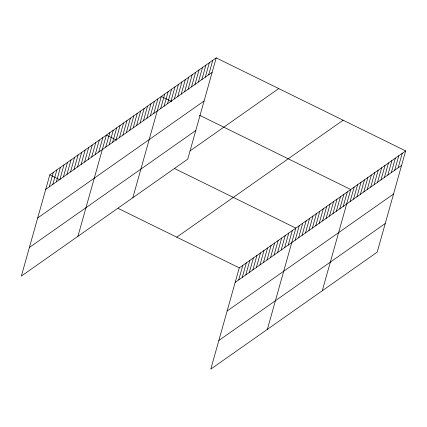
<?xml version="1.0" encoding="UTF-8"?>
<svg xmlns="http://www.w3.org/2000/svg" width="427" height="427" viewBox="0 0 427 427"><rect width="100%" height="100%" fill="white"/><g stroke="black" fill="none" stroke-linecap="round" stroke-linejoin="round"><path stroke-width="0.64" d="M216.206 57.885L49.81 174.84L21.35 276.093L187.741 159.138L216.206 57.885L405.65 150.907L377.19 252.16L210.794 369.115L239.259 267.862L405.65 150.907M49.27 186.85L53.348 172.353M52.809 184.363L56.882 169.866M56.343 181.881L60.42 167.384M59.881 179.393L63.954 164.897M63.415 176.906L67.487 162.415M66.954 174.424L71.026 159.928M70.487 171.937L74.56 157.44M74.02 169.455L78.098 154.958M77.559 166.968L81.632 152.471M81.093 164.48L85.17 149.984M84.631 161.998L88.704 147.502M88.165 159.511L92.243 145.015M91.704 157.024L95.776 142.533M95.237 154.542L99.315 140.045M98.776 152.055L102.848 137.558M77.922 236.328L106.382 135.076L116.614 140.099M105.741 147.16L109.814 132.664M109.173 144.748L113.246 130.251M112.605 142.335L116.678 127.838M116.037 139.923L120.11 125.426M119.469 137.51L123.542 123.013M122.901 135.097L126.974 120.601M126.333 132.685L130.406 118.188M129.765 130.272L133.838 115.776M133.197 127.86L137.27 113.363M136.629 125.447L140.702 110.951M140.061 123.035L144.134 108.538M143.493 120.622L147.566 106.131M146.925 118.21L150.998 103.718M150.357 115.802L154.43 101.306M153.789 113.39L157.862 98.893M132.834 197.733L161.294 96.481L171.526 101.503M160.653 108.565L164.726 94.068M164.085 106.152L168.158 91.656M167.517 103.74L171.59 89.243M170.944 101.327L175.022 86.83M174.376 98.915L178.454 84.418M177.808 96.502L181.886 82.005M181.24 94.089L185.318 79.593M184.672 91.677L188.75 77.18M188.104 89.264L192.182 74.768M191.536 86.852L195.614 72.36M194.968 84.439L199.046 69.948M198.4 82.027L202.478 67.535M201.832 79.619L205.91 65.123M205.264 77.207L209.342 62.71M208.696 74.794L212.774 60.298M238.72 279.872L242.792 265.38M242.253 277.39L246.331 262.893M245.792 274.903L249.864 260.406M249.325 272.415L253.403 257.924M252.864 269.933L256.937 255.437M256.397 267.446L260.47 252.949M259.931 264.964L264.009 250.468M263.47 262.477L267.542 247.98M267.003 259.99L271.081 245.498M270.542 257.508L274.614 243.011M274.075 255.02L278.153 240.524M277.614 252.533L281.687 238.042M281.147 250.051L285.225 235.555M284.686 247.564L288.759 233.067M288.22 245.082L292.298 230.585M267.371 329.35L295.831 228.098L174.755 168.649M295.19 240.182L299.263 225.686M298.622 237.77L302.695 223.273M302.049 235.357L306.127 220.86M305.481 232.945L309.559 218.448M308.913 230.532L312.991 216.041M312.345 228.119L316.423 213.628M315.777 225.707L319.855 211.216M319.209 223.3L323.287 208.803M322.641 220.887L326.719 206.39M326.073 218.475L330.151 203.978M329.505 216.062L333.583 201.565M332.937 213.649L337.015 199.153M336.369 211.237L340.447 196.74M339.801 208.824L343.879 194.328M343.233 206.412L347.311 191.915M322.278 290.755L350.738 189.503L199.372 115.178M350.097 201.587L354.17 187.09M353.529 199.174L357.602 184.677M356.961 196.762L361.034 182.265M360.393 194.349L364.466 179.858M363.825 191.936L367.898 177.445M367.257 189.529L371.33 175.033M370.689 187.117L374.762 172.62M374.121 184.704L378.194 170.208M377.553 182.292L381.626 167.795M380.985 179.879L385.058 165.382M384.417 177.467L388.49 162.97M387.849 175.054L391.922 160.557M391.281 172.641L395.354 158.145M394.713 170.229L398.786 155.732M398.145 167.816L402.218 153.32M45.737 189.337L212.128 72.382M37.688 217.962L204.079 101.012M29.399 247.463L195.79 130.507M189.983 150.955L278.719 88.581M176.741 237.166L343.132 120.211M235.181 282.359L401.577 165.404M227.137 310.989L393.529 194.034M218.843 340.484L385.239 223.529M49.81 174.84L60.042 179.863M118.183 208.413L239.259 267.862"/></g></svg>
